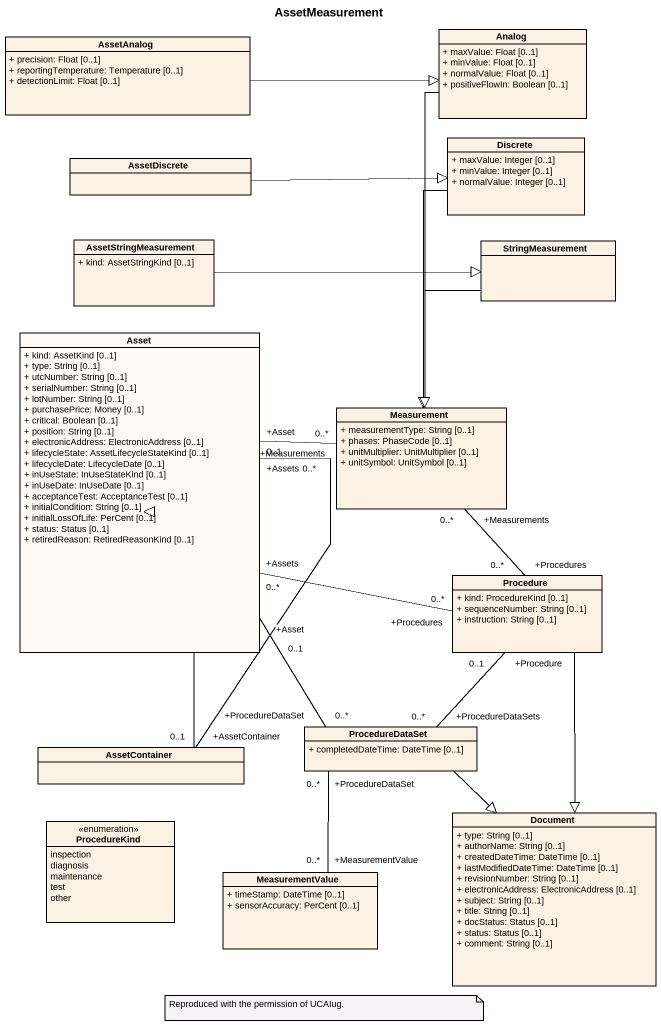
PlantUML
@startuml
title AssetMeasurement
hide circle
hide empty members
skinparam classAttributeIconSize 0
class AssetAnalog {
  + precision: Float [0..1]
  + reportingTemperature: Temperature [0..1]
  + detectionLimit: Float [0..1]
}
class Analog {
  + maxValue: Float [0..1]
  + minValue: Float [0..1]
  + normalValue: Float [0..1]
  + positiveFlowIn: Boolean [0..1]
}
class Discrete {
  + maxValue: Integer [0..1]
  + minValue: Integer [0..1]
  + normalValue: Integer [0..1]
}
class AssetDiscrete
class AssetStringMeasurement {
  + kind: AssetStringKind [0..1]
}
class StringMeasurement
class Asset #FEFAF7 {
  + kind: AssetKind [0..1]
  + type: String [0..1]
  + utcNumber: String [0..1]
  + serialNumber: String [0..1]
  + lotNumber: String [0..1]
  + purchasePrice: Money [0..1]
  + critical: Boolean [0..1]
  + position: String [0..1]
  + electronicAddress: ElectronicAddress [0..1]
  + lifecycleState: AssetLifecycleStateKind [0..1]
  + lifecycleDate: LifecycleDate [0..1]
  + inUseState: InUseStateKind [0..1]
  + inUseDate: InUseDate [0..1]
  + acceptanceTest: AcceptanceTest [0..1]
  + initialCondition: String [0..1]
  + initialLossOfLife: PerCent [0..1]
  + status: Status [0..1]
  + retiredReason: RetiredReasonKind [0..1]
}
class Measurement {
  + measurementType: String [0..1]
  + phases: PhaseCode [0..1]
  + unitMultiplier: UnitMultiplier [0..1]
  + unitSymbol: UnitSymbol [0..1]
}
class Procedure {
  + kind: ProcedureKind [0..1]
  + sequenceNumber: String [0..1]
  + instruction: String [0..1]
}
class ProcedureDataSet {
  + completedDateTime: DateTime [0..1]
}
class AssetContainer
class Document {
  + type: String [0..1]
  + authorName: String [0..1]
  + createdDateTime: DateTime [0..1]
  + lastModifiedDateTime: DateTime [0..1]
  + revisionNumber: String [0..1]
  + electronicAddress: ElectronicAddress [0..1]
  + subject: String [0..1]
  + title: String [0..1]
  + docStatus: Status [0..1]
  + status: Status [0..1]
  + comment: String [0..1]
}
enum ProcedureKind {
  inspection
  diagnosis
  maintenance
  test
  other
}
class MeasurementValue {
  + timeStamp: DateTime [0..1]
  + sensorAccuracy: PerCent [0..1]
}
AssetAnalog -right-|> Analog
Analog --|> Measurement
Discrete --|> Measurement
AssetDiscrete -right-|> Discrete
AssetStringMeasurement -right-|> StringMeasurement
StringMeasurement --|> Measurement
Asset "+Asset\n0..1" -right- "+Measurements\n0..*" Measurement
Asset "+Assets\n0..*" -- "+AssetContainer\n0..1" AssetContainer
Procedure "+Procedures\n0..*" -left- "+Assets\n0..*" Asset
Procedure "+Procedures\n0..*" -up- "+Measurements\n0..*" Measurement
Procedure "+Procedure\n0..1" -- "+ProcedureDataSets\n0..*" ProcedureDataSet
Procedure --|> Document
ProcedureDataSet "+ProcedureDataSet\n0..*" -up- "+Asset\n0..1" Asset
ProcedureDataSet --|> Document
ProcedureDataSet "+ProcedureDataSet\n0..*" -- "+MeasurementValue\n0..*" MeasurementValue
AssetContainer -up-|> Asset
note as N1
  Reproduced with the permission of UCAIug.
end note
@enduml
